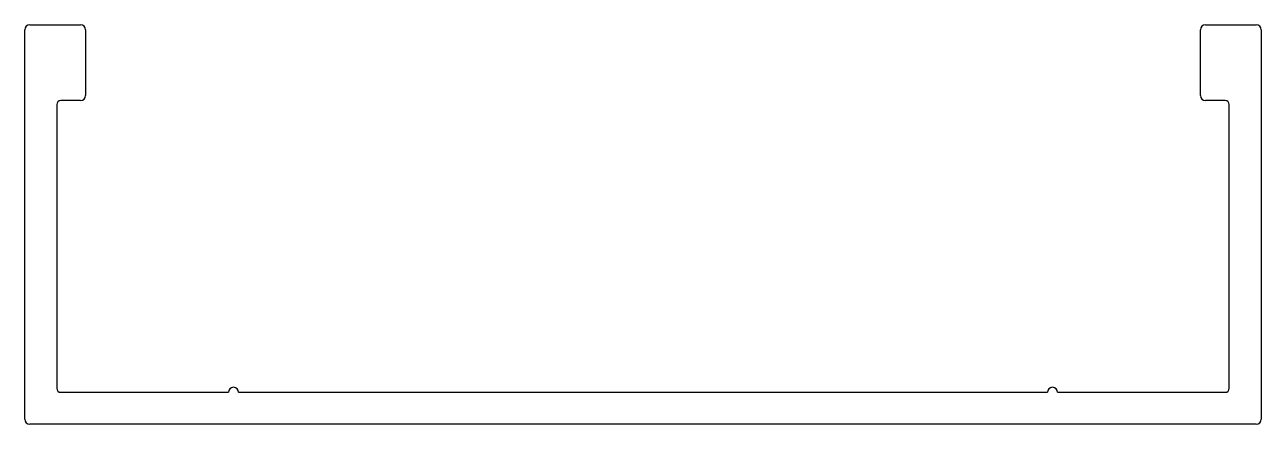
# Model space of a CAD drawing. Extents: x 2.8 to 64.7, y 2.2 to 22.2.
import ezdxf

# ---------------------------------------------------------------- set-up
doc = ezdxf.new("R2010")
doc.units = 0
doc.layers.get('0').update_dxf_attribs({"linetype": 'CONTINUOUS'})

msp = doc.modelspace()

# ---------------------------------------------------------------- linework, layer by layer
for p, q in [((2.761, 2.484), (2.761, 21.984)), ((3.011, 22.234), (5.561, 22.234)), ((5.811, 21.984), (5.811, 18.684)), ((61.611, 18.684), (61.611, 21.984)), ((61.861, 22.234), (64.411, 22.234)), ((64.661, 21.984), (64.661, 2.484)), ((4.361, 18.234), (4.361, 4.034)), ((5.561, 18.434), (4.561, 18.434)), ((62.861, 18.434), (61.861, 18.434)), ((63.061, 4.034), (63.061, 18.234)), ((4.561, 3.834), (12.961, 3.834)), ((13.461, 3.834), (53.961, 3.834)), ((54.461, 3.834), (62.861, 3.834)), ((64.411, 2.234), (3.011, 2.234))]:
    msp.add_line(p, q)
for centre, radius, start, end in [((3.011, 21.984), 0.25, 90, 180), ((5.561, 21.984), 0.25, 360, 90), ((61.861, 21.984), 0.25, 90, 180), ((64.411, 21.984), 0.25, 360, 90), ((5.561, 18.684), 0.25, 270, 0), ((61.861, 18.684), 0.25, 180, 270), ((4.561, 18.234), 0.2, 90, 180), ((62.861, 18.234), 0.2, 0, 90), ((4.561, 4.034), 0.2, 180, 270), ((13.211, 3.834), 0.25, 0, 180), ((54.211, 3.834), 0.25, 0, 180), ((62.861, 4.034), 0.2, 270, 0), ((3.011, 2.484), 0.25, 180, 270), ((64.411, 2.484), 0.25, 270, 0)]:
    msp.add_arc(centre, radius, start, end)

doc.saveas('drawing.dxf')
